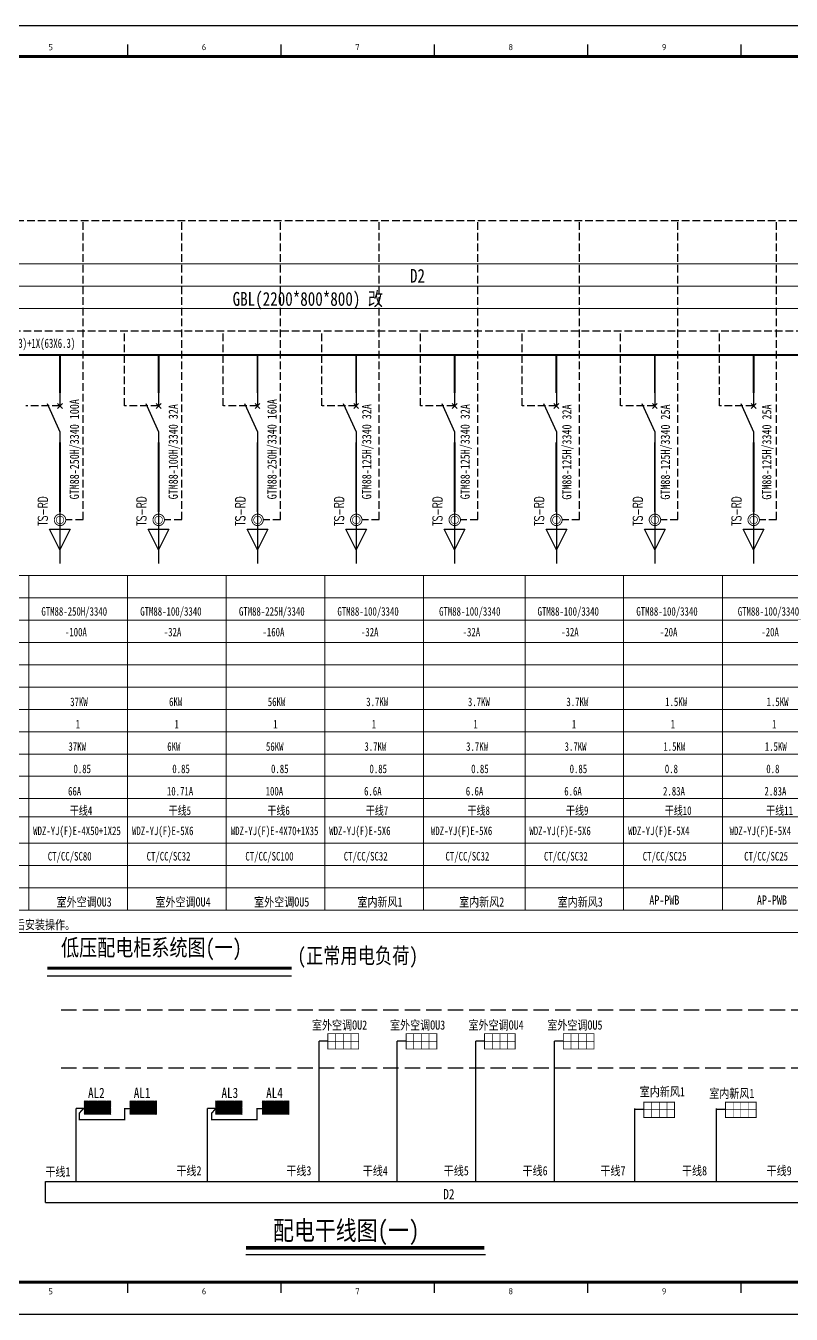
# Model space of a CAD drawing. Extents: x 815029915 to 815825525, y 579155098 to 579748855.
# Drawn here: x 815487864 to 815512822, y 579361391 to 579403391 of the extents above; entities that cross this region are included whole.
import ezdxf
from ezdxf.enums import TextEntityAlignment as Align

# ---------------------------------------------------------------- set-up
doc = ezdxf.new("R2010")
doc.units = 0
doc.header["$LTSCALE"] = 100
doc.header["$MEASUREMENT"] = 0
doc.linetypes.add('DASH', pattern=[0.35, 0.25, -0.1])
for name, color, linetype in [('ABDE_SYS', 3, 'Continuous'), ('AXIS', 3, 'Continuous'), ('E-TEXT-PLAN', 7, 'Continuous'), ('ELEMENT', 3, 'Continuous'), ('PUB_TEXT', 7, 'Continuous'), ('SIG_TEXT', 7, 'Continuous'), ('TEL_TEXT', 7, 'Continuous'), ('TH_WIRE', 4, 'Continuous'), ('TK', 7, 'Continuous'), ('wxf', 7, 'Continuous'), ('XHGG', 1, 'Continuous'), ('zm', 1, 'Continuous'), ('电-强电平面-线缆', 3, 'Continuous'), ('设备-箱柜', 3, 'Continuous')]:
    doc.layers.add(name, color=color, linetype=linetype)
doc.styles.add('-华文细黑', font='', dxfattribs={"width": 0.8})
doc.styles.add('-宋体', font='', dxfattribs={"width": 0.8})
doc.styles.add('-黑体', font='', dxfattribs={"width": 0.8})
doc.styles.add('DIM_FONT', font='SIMPLEX', dxfattribs={"width": 0.7, "bigfont": 'GBCBIG'})
doc.styles.add('IDQSTYLE', font='txt.shx', dxfattribs={"width": 0.7, "bigfont": 'hztxt.shx'})
doc.styles.add('ISOCP', font='isocp.shx', dxfattribs={"bigfont": 'gbcbig.shx'})
doc.styles.get("Standard").update_dxf_attribs({"font": 'gbenor.shx', "bigfont": 'gbcbig.shx'})
doc.styles.get('-华文细黑').set_extended_font_data('STXihei')
doc.styles.get('-宋体').set_extended_font_data('SimSun')
doc.styles.get('-黑体').set_extended_font_data('SimHei')

# ---------------------------------------------------------------- blocks, each defined once
blk = doc.blocks.new('M_M43LFI')
for p, q in [((0, -0.733), (-0.2, -0.333)), ((-0.2, -0.333), (0.2, -0.333)), ((0.2, -0.333), (0, -0.733))]:
    blk.add_line(p, q)
blk.add_lwpolyline([(0, 0), (0, -1)])
at = {"style": 'DIM_FONT', "width": 0.8, "flags": 9}
blk.add_attdef('S', (0.25, -0.5), '', height=0.2, dxfattribs=at)
blk = doc.blocks.new('M_M7')
for p, q in [((-0.25, -0.2), (0, -0.75)), ((-0.047, -0.297), (0.047, -0.203)), ((-0.047, -0.203), (0.047, -0.297))]:
    blk.add_line(p, q)
for points in [[(0, 0), (0, -0.25)], [(0, -0.75), (0, -1)]]:
    blk.add_lwpolyline(points)
at = {"width": 0.8, "flags": 9}
blk.add_attdef('S', (0.25, -0.5), '', height=0.2, dxfattribs=at)
blk = doc.blocks.new('HC000076')
at = {"color": 0, "linetype": 'Continuous', "const_width": 0.2}
blk.add_lwpolyline([(-0.88, 0.88, 0.198912), (-1.25, 0, 0.198912), (-0.88, -0.88, 0.198912), (0, -1.25, 0.198912), (0.88, -0.88, 0.198912), (1.25, 0, 0.198912), (0.88, 0.88, 0.198912), (0, 1.25, 0.198912)], format="xyb", close=True, dxfattribs=at)
at = {"color": 0, "style": 'IDQSTYLE', "width": 0.7}
blk.add_attdef('PSFHATT', (3.25, -1.25), '', height=2.5, dxfattribs=at)
blk = doc.blocks.new('*X25')
at = {"color": 0, "linetype": 'Continuous'}
for p, q in [((232.27, 320.09), (237.18, 325)), ((232.27, 320.51), (236.75, 325)), ((232.27, 320.94), (236.33, 325)), ((232.27, 321.36), (235.9, 325)), ((232.27, 321.79), (235.48, 325)), ((232.27, 322.21), (235.06, 325)), ((232.27, 322.63), (234.63, 325)), ((232.27, 323.06), (234.21, 325)), ((232.27, 323.48), (233.78, 325)), ((232.27, 323.91), (233.36, 325)), ((232.27, 324.33), (232.93, 325)), ((232.27, 324.76), (232.51, 325)), ((232.6, 320), (237.6, 325)), ((233.02, 320), (238.02, 325)), ((233.45, 320), (238.45, 325)), ((233.87, 320), (238.87, 325)), ((234.3, 320), (239.3, 325)), ((234.72, 320), (239.72, 325)), ((235.15, 320), (240.15, 325)), ((235.57, 320), (240.57, 325)), ((235.99, 320), (240.99, 325)), ((236.42, 320), (241.42, 325)), ((236.84, 320), (241.84, 325)), ((237.27, 320), (242.27, 325)), ((237.69, 320), (242.27, 324.57)), ((238.12, 320), (242.27, 324.15)), ((238.54, 320), (242.27, 323.72)), ((238.96, 320), (242.27, 323.3)), ((239.39, 320), (242.27, 322.88)), ((239.81, 320), (242.27, 322.45)), ((240.24, 320), (242.27, 322.03)), ((240.66, 320), (242.27, 321.6)), ((241.09, 320), (242.27, 321.18)), ((241.51, 320), (242.27, 320.75)), ((241.93, 320), (242.27, 320.33))]:
    blk.add_line(p, q, dxfattribs=at)
blk = doc.blocks.new('HC000429')
at = {"color": 0, "linetype": 'Continuous', "const_width": 0.3}
blk.add_lwpolyline([(5, 2.5), (-5, 2.5), (-5, -2.5), (5, -2.5)], close=True, dxfattribs=at)
at = {"color": 0, "linetype": 'Continuous'}
blk.add_blockref('*X25', (-237.27, -322.5), dxfattribs=at)
at = {"color": 0, "style": 'IDQSTYLE', "width": 0.7}
blk.add_attdef('PSFHATT', (7, -2.5), '', height=2.5, dxfattribs=at)
blk = doc.blocks.new('HC000433')
at = {"color": 0, "linetype": 'Continuous', "const_width": 0.3}
blk.add_lwpolyline([(5, 2.5), (-5, 2.5), (-5, -2.5), (5, -2.5)], close=True, dxfattribs=at)
at = {"color": 0, "linetype": 'Continuous', "const_width": 0.2}
for points in [[(-5, 0), (5, 0)], [(-2.5, 2.5), (-2.5, -2.5)], [(0, 2.5), (0, -2.5)], [(2.5, 2.5), (2.5, -2.5)]]:
    blk.add_lwpolyline(points, dxfattribs=at)
at = {"color": 0, "style": 'IDQSTYLE', "width": 0.7}
blk.add_attdef('PSFHATT', (7, -2.5), '', height=2.5, dxfattribs=at)
blk = doc.blocks.new('l')
at = {"layer": 'TK'}
blk.add_lwpolyline([(815463677, 579451444), (815463677, 579409444), (815547777, 579409444), (815547777, 579451444)], close=True, dxfattribs=at)

msp = doc.modelspace()

# ---------------------------------------------------------------- linework, layer by layer
at = {"layer": 'AXIS', "linetype": 'DASH', "ltscale": 10}
for p, q in [((815486506.6, 579397040.6), (815522883.7, 579397040.6)), ((815489730.9, 579387294.1), (815489730.9, 579397040.6)), ((815492948.2, 579387294.1), (815492948.2, 579397040.6)), ((815496171.5, 579387294.1), (815496171.5, 579397040.6)), ((815499390.2, 579387294.1), (815499390.2, 579397040.6)), ((815502600, 579387294.1), (815502600, 579397040.6)), ((815505915.8, 579387294.1), (815505915.8, 579397040.6)), ((815509127.1, 579387294.1), (815509127.1, 579397040.6)), ((815512346.9, 579387294.1), (815512346.9, 579397040.6)), ((815484637.9, 579393451.4), (815521015, 579393451.4)), ((815491079.5, 579391006.1), (815491079.5, 579393451.4)), ((815494302.8, 579391006.1), (815494302.8, 579393451.4)), ((815497521.6, 579391006.1), (815497521.6, 579393451.4)), ((815500731.4, 579391006.1), (815500731.4, 579393451.4)), ((815504047.2, 579391006.1), (815504047.2, 579393451.4)), ((815507258.5, 579391006.1), (815507258.5, 579393451.4)), ((815510478.3, 579391006.1), (815510478.3, 579393451.4)), ((815488979.5, 579390998.9), (815487866.4, 579390998.9)), ((815492196.8, 579390998.9), (815491083.7, 579390998.9)), ((815495420.1, 579390998.9), (815494307, 579390998.9)), ((815498638.8, 579390998.9), (815497525.8, 579390998.9)), ((815501848.6, 579390998.9), (815500735.6, 579390998.9)), ((815505164.4, 579390998.9), (815504051.4, 579390998.9)), ((815508375.7, 579390998.9), (815507262.7, 579390998.9)), ((815511595.5, 579390998.9), (815510482.4, 579390998.9)), ((815489730.9, 579387283.8), (815489169, 579387283.8)), ((815492948.2, 579387283.8), (815492386.3, 579387283.8)), ((815496171.5, 579387283.8), (815495609.5, 579387283.8)), ((815499390.2, 579387283.8), (815498828.3, 579387283.8)), ((815502600, 579387283.8), (815502038.1, 579387283.8)), ((815505915.8, 579387283.8), (815505353.9, 579387283.8)), ((815509127.1, 579387283.8), (815508565.2, 579387283.8)), ((815512346.9, 579387283.8), (815511785, 579387283.8))]:
    msp.add_line(p, q, dxfattribs=at)
at = {"layer": 'SIG_TEXT', "color": 2, "lineweight": 5}
for p, q in [((815468730.2, 579395626.7), (815523191.6, 579395626.7)), ((815468730.2, 579394899), (815523191.6, 579394899)), ((815468730.2, 579394171.3), (815523191.6, 579394171.3)), ((815468730.2, 579385474.2), (815523191.6, 579385474.2)), ((815487961, 579385474.2), (815487961, 579374558.8)), ((815487961, 579385474.2), (815487961, 579374558.8)), ((815491178.2, 579385474.2), (815491178.2, 579374558.8)), ((815491178.2, 579385474.2), (815491178.2, 579374558.8)), ((815494401.5, 579385474.2), (815494401.5, 579374558.8)), ((815497620.3, 579385474.2), (815497620.3, 579374558.8)), ((815500830.1, 579385474.2), (815500830.1, 579374558.8)), ((815504145.9, 579385474.2), (815504145.9, 579374558.8)), ((815507357.2, 579385474.2), (815507357.2, 579374558.8)), ((815510577, 579385474.2), (815510577, 579374558.8)), ((815469236.1, 579384746.5), (815523191.6, 579384746.5)), ((815469236.1, 579384018.8), (815523191.6, 579384018.8)), ((815469236.1, 579383291.1), (815523191.6, 579383291.1)), ((815469236.1, 579382563.4), (815523191.6, 579382563.4)), ((815468730.2, 579381835.7), (815523191.6, 579381835.7)), ((815468730.2, 579381108), (815523191.6, 579381108)), ((815468730.2, 579380380.3), (815523191.6, 579380380.3)), ((815468730.2, 579379652.6), (815523191.6, 579379652.6)), ((815468730.2, 579378924.9), (815523191.6, 579378924.9)), ((815468730.2, 579378197.2), (815523191.6, 579378197.2)), ((815468730.2, 579377604.3), (815523191.6, 579377604.3)), ((815468730.2, 579376741.8), (815523191.6, 579376741.8)), ((815468730.2, 579376014.2), (815523191.6, 579376014.2)), ((815468730.2, 579375286.5), (815523191.6, 579375286.5)), ((815468730.2, 579374558.8), (815523191.6, 579374558.8)), ((815468730.2, 579373831.1), (815523191.6, 579373831.1))]:
    msp.add_line(p, q, dxfattribs=at)
at = {"layer": 'TEL_TEXT', "const_width": 102}
msp.add_lwpolyline([(815488565.4, 579372670.2), (815496530.1, 579372670.2)], dxfattribs=at)
at = {"layer": 'TH_WIRE'}
for points, const_width in [([(815477839, 579392660.4), (815522164.2, 579392660.4)], 63.6), ([(815488979.5, 579392660.4), (815488979.5, 579391420)], 61.3), ([(815492196.8, 579392660.4), (815492196.8, 579391420)], 61.3), ([(815495420.1, 579392660.4), (815495420.1, 579391420)], 61.3), ([(815498638.8, 579392660.4), (815498638.8, 579391420)], 61.3), ([(815501848.6, 579392660.4), (815501848.6, 579391420)], 61.3), ([(815505164.4, 579392660.4), (815505164.4, 579391420)], 61.3), ([(815508375.7, 579392660.4), (815508375.7, 579391420)], 61.3), ([(815511595.5, 579392660.4), (815511595.5, 579391420)], 61.3), ([(815488979.5, 579389814.1), (815488979.5, 579387545.7)], 61.3), ([(815492196.8, 579389814.1), (815492196.8, 579387545.7)], 61.3), ([(815495420.1, 579389814.1), (815495420.1, 579387545.7)], 61.3), ([(815498638.8, 579389814.1), (815498638.8, 579387545.7)], 61.3), ([(815501848.6, 579389814.1), (815501848.6, 579387545.7)], 61.3), ([(815505164.4, 579389814.1), (815505164.4, 579387545.7)], 61.3), ([(815508375.7, 579389814.1), (815508375.7, 579387545.7)], 61.3), ([(815511595.5, 579389814.1), (815511595.5, 579387545.7)], 61.3)]:
    msp.add_lwpolyline(points, dxfattribs=dict(at, const_width=const_width))
at = {"layer": 'TK'}
for p, q in [((815491177.3, 579402782.2), (815491177.3, 579402390.9)), ((815496177.3, 579402782.2), (815496177.3, 579402390.9)), ((815501177.3, 579402782.2), (815501177.3, 579402390.9)), ((815506177.3, 579402782.2), (815506177.3, 579402390.9)), ((815511177.3, 579402782.2), (815511177.3, 579402390.9)), ((815491177.3, 579362482.2), (815491177.3, 579362090.9)), ((815496177.3, 579362482.2), (815496177.3, 579362090.9)), ((815501177.3, 579362482.2), (815501177.3, 579362090.9)), ((815506177.3, 579362482.2), (815506177.3, 579362090.9)), ((815511177.3, 579362482.2), (815511177.3, 579362090.9))]:
    msp.add_line(p, q, dxfattribs=at)
msp.add_lwpolyline([(815463677.3, 579403390.9), (815463677.3, 579361390.9), (815547777.3, 579361390.9), (815547777.3, 579403390.9)], close=True, dxfattribs=at)
at = {"layer": 'TK', "const_width": 100}
msp.add_lwpolyline([(815466177.3, 579362436.5), (815466177.3, 579402390.9), (815546777.3, 579402390.9), (815546777.3, 579362436.5)], close=True, dxfattribs=at)
at = {"layer": 'wxf', "color": 7, "linetype": 'DASH', "ltscale": 20}
for p, q in [((815489021.6, 579371311.3, 140.7), (815526251.7, 579371310.6, 140.7)), ((815489021.6, 579369424.5, 140.7), (815526251.7, 579369423.7, 140.7))]:
    msp.add_line(p, q, dxfattribs=at)
at = {"layer": 'wxf', "color": 7}
for p, q in [((815488504.7, 579365036.5, 140.7), (815488504.7, 579365713.3, 140.7)), ((815488504.7, 579365713.2, 140.7), (815526244.8, 579365713.2, 140.7)), ((815488504.7, 579365713.2, 140.7), (815526221.6, 579365713.2, 140.7)), ((815488504.7, 579365036.5, 140.7), (815526221.6, 579365036.5, 140.7)), ((815488504.7, 579365036.5, 140.7), (815526244.8, 579365036.5, 140.7)), ((815495042.6, 579363335), (815502817.3, 579363335)), ((815495106.9, 579363335), (815502849.3, 579363335))]:
    msp.add_line(p, q, dxfattribs=at)
at = {"layer": 'wxf', "color": 7, "const_width": 119.1}
msp.add_lwpolyline([(815495042.6, 579363551.2), (815502817.3, 579363551.2)], dxfattribs=at)
at = {"layer": 'zm'}
msp.add_line((815488565.5, 579372416.6), (815496531.7, 579372416.6), dxfattribs=at)
at = {"layer": 'zm', "color": 1, "const_width": 4}
msp.add_lwpolyline([(815489771.4, 579368103.1), (815489753.7, 579368120.8)], dxfattribs=at)
at = {"layer": '电-强电平面-线缆', "color": 1, "linetype": 'Continuous', "const_width": 45}
for points in [[(815497426.2, 579368253.6), (815497426.2, 579370301.3)], [(815497426.2, 579370301.3), (815497720.1, 579370301.3)], [(815499971.2, 579367927.4), (815499971.2, 579370301.3)], [(815499971.2, 579370301.3), (815500265.1, 579370301.3)], [(815502529.2, 579368049.9), (815502529.2, 579370301.3)], [(815502529.2, 579370301.3), (815502823.1, 579370301.3)], [(815505098.7, 579367906.4), (815505098.7, 579370301.3)], [(815505098.7, 579370301.3), (815505392.6, 579370301.3)], [(815497427.2, 579365734.1), (815497427.2, 579368413.1)], [(815489501.5, 579365734.1), (815489501.5, 579368103.1)], [(815489501.5, 579368103.1), (815489771.4, 579368103.1)], [(815489753.7, 579368103.1), (815489608.2, 579367944.1), (815489608.2, 579367736), (815491090.3, 579367736), (815491090.3, 579368091.2), (815491266.8, 579368091.2)], [(815493784, 579365734.1), (815493784, 579368103.1)], [(815493784, 579368103.1), (815494053.9, 579368103.1)], [(815494070.2, 579368103.1), (815493924.6, 579367944.1), (815493924.6, 579367736), (815495406.8, 579367736), (815495406.8, 579368091.2), (815495583.2, 579368091.2)], [(815499972.2, 579365734.1), (815499972.2, 579368103.1)], [(815502530.2, 579365734.1), (815502530.2, 579368103.1)], [(815505099.7, 579365734.1), (815505099.7, 579368103.1)], [(815507719.7, 579368073.1), (815508013.6, 579368073.1)], [(815507720.7, 579365734.1), (815507720.7, 579368103.1)], [(815510378.7, 579368073.1), (815510672.6, 579368073.1)], [(815510379.7, 579365734.1), (815510379.7, 579368103.1)]]:
    msp.add_lwpolyline(points, dxfattribs=at)

# ---------------------------------------------------------------- block references
at = {"layer": 'E-TEXT-PLAN', "color": 7}
for p, xscale, yscale, zscale in [((815488981.9, 579387284.7), 149.6172410845757, 149.6172410845757, 149.6172410995824), ((815492199.2, 579387284.7), 149.6172410845757, 149.6172410845757, 149.6172410995824), ((815495422.5, 579387284.7), 149.6172410845757, 149.6172410845757, 149.6172410995824), ((815498641.3, 579387284.7), 149.6172410845757, 149.6172410845757, 149.6172410995824), ((815501851.1, 579387284.7), 149.6172410845757, 149.6172410845757, 149.6172410995824), ((815505166.9, 579387284.7), 149.6172410845757, 149.6172410845757, 149.6172410995824), ((815508378.2, 579387284.7), 149.6172410845757, 149.6172410845757, 149.6172410995824), ((815511598, 579387284.7), 149.6172410845757, 149.6172410845757, 149.6172410995824), ((815488980.9, 579387283.1), 99.74482740461826, 99.74482738226652, 99.74482740461826), ((815492198.1, 579387283.1), 99.74482740461826, 99.74482738226652, 99.74482740461826), ((815495421.4, 579387283.1), 99.74482740461826, 99.74482738226652, 99.74482740461826), ((815498640.2, 579387283.1), 99.74482740461826, 99.74482738226652, 99.74482740461826), ((815501850, 579387283.1), 99.74482740461826, 99.74482738226652, 99.74482740461826), ((815505165.8, 579387283.1), 99.74482740461826, 99.74482738226652, 99.74482740461826), ((815508377.1, 579387283.1), 99.74482740461826, 99.74482738226652, 99.74482740461826), ((815511596.9, 579387283.1), 99.74482740461826, 99.74482738226652, 99.74482740461826)]:
    msp.add_blockref('HC000076', p, dxfattribs=dict(at, xscale=xscale, yscale=yscale, zscale=zscale))
at = {"layer": 'ELEMENT', "xscale": 1684.478656411171, "yscale": 1684.478656388819, "zscale": 1684.478656411171}
for name, p in [('M_M7', (815488979.5, 579391420)), ('M_M7', (815492196.8, 579391420)), ('M_M7', (815495420.1, 579391420)), ('M_M7', (815498638.8, 579391420)), ('M_M7', (815501848.6, 579391420)), ('M_M7', (815505164.4, 579391420)), ('M_M7', (815508375.7, 579391420)), ('M_M7', (815511595.5, 579391420)), ('M_M43LFI', (815488979.5, 579387545.7)), ('M_M43LFI', (815492196.8, 579387545.7)), ('M_M43LFI', (815495420.1, 579387545.7)), ('M_M43LFI', (815498638.8, 579387545.7)), ('M_M43LFI', (815501848.6, 579387545.7)), ('M_M43LFI', (815505164.4, 579387545.7)), ('M_M43LFI', (815508375.7, 579387545.7)), ('M_M43LFI', (815511595.5, 579387545.7))]:
    msp.add_blockref(name, p, dxfattribs=at)
at = {"layer": 'zm', "color": 1}
msp.add_blockref('l', (0, -48053.6), dxfattribs=at)
at = {"layer": '设备-箱柜'}
for name, p, xscale, yscale, zscale in [('HC000433', (815498217.3, 579370286), 100, 100, 100), ('HC000433', (815500765.1, 579370286), 100, 100, 100), ('HC000433', (815503323.1, 579370286), 100, 100, 100), ('HC000433', (815505892.6, 579370286), 100, 100, 100), ('HC000429', (815490203.4, 579368126.9), 86.39999999999999, 86.39999999999999, 86.39999999999999), ('HC000429', (815491694.9, 579368126.9), 86.39999999999999, 86.39999999999999, 86.39999999999999), ('HC000429', (815494485.9, 579368126.9), 86.39999999999999, 86.39999999999999, 86.39999999999999), ('HC000429', (815496011.4, 579368126.9), 86.39999999999999, 86.39999999999999, 86.39999999999999), ('HC000433', (815508519.1, 579368056.9), 100, 100, 100), ('HC000433', (815511178.7, 579368056.9), 100, 100, 100)]:
    msp.add_blockref(name, p, dxfattribs=dict(at, xscale=xscale, yscale=yscale, zscale=zscale))

# ---------------------------------------------------------------- texts
at = {"color": 1, "lineweight": 30, "style": '-宋体', "width": 0.7}
msp.add_text('TMY-4(80X6.3)+1X(63X6.3)', height=300, dxfattribs=at).set_placement((815486048.9, 579392892.3))
at = {"layer": 'ABDE_SYS', "linetype": 'Continuous', "style": '-宋体'}
for s, height, width, p in [('GTM88-250H/3340 ', 280, 0.75, (815488373.1, 579384160.8)), ('GTM88-100/3340 ', 280, 0.75, (815491596.4, 579384160.8)), ('GTM88-225H/3340 ', 280, 0.75, (815494815.2, 579384160.8)), ('GTM88-100/3340 ', 280, 0.75, (815498025, 579384160.8)), ('GTM88-100/3340 ', 280, 0.75, (815501340.7, 579384160.8)), ('GTM88-100/3340 ', 280, 0.75, (815504552, 579384160.8)), ('GTM88-100/3340 ', 280, 0.75, (815507771.8, 579384160.8)), ('GTM88-100/3340 ', 280, 0.75, (815511079.6, 579384160.8)), ('-100A', 280, 0.75, (815489141, 579383487.9)), ('-32A', 280, 0.75, (815492364.3, 579383487.9)), ('-160A', 280, 0.75, (815495583.1, 579383487.9)), ('-32A', 280, 0.75, (815498792.9, 579383487.9)), ('-32A', 280, 0.75, (815502108.7, 579383487.9)), ('-32A', 280, 0.75, (815505320, 579383487.9)), ('-20A', 280, 0.75, (815508539.8, 579383487.9)), ('-20A', 280, 0.75, (815511847.6, 579383487.9)), ('37KW', 280, 0.75, (815489312.6, 579381214.6)), ('6KW', 280, 0.75, (815492535.9, 579381214.6)), ('56KW', 280, 0.75, (815495754.7, 579381214.6)), ('3.7KW', 280, 0.75, (815498964.4, 579381214.6)), ('3.7KW', 280, 0.75, (815502280.2, 579381214.6)), ('3.7KW', 280, 0.75, (815505491.5, 579381214.6)), ('1.5KW', 280, 0.75, (815508711.3, 579381214.6)), ('1.5KW', 280, 0.75, (815512019.1, 579381214.6)), ('1', 280, 0.75, (815489490.7, 579380486.1)), ('1', 280, 0.75, (815492714, 579380486.1)), ('1', 280, 0.75, (815495932.8, 579380486.1)), ('1', 280, 0.75, (815499142.6, 579380486.1)), ('1', 280, 0.75, (815502458.3, 579380486.1)), ('1', 280, 0.75, (815505669.6, 579380486.1)), ('1', 280, 0.75, (815508889.4, 579380486.1)), ('1', 280, 0.75, (815512197.2, 579380486.1)), ('37KW', 280, 0.75, (815489253.7, 579379757.5)), ('6KW', 280, 0.75, (815492477, 579379757.5)), ('56KW', 280, 0.75, (815495695.8, 579379757.5)), ('3.7KW', 280, 0.75, (815498905.6, 579379757.5)), ('3.7KW', 280, 0.75, (815502221.4, 579379757.5)), ('3.7KW', 280, 0.75, (815505432.7, 579379757.5)), ('1.5KW', 280, 0.75, (815508652.4, 579379757.5)), ('1.5KW', 280, 0.75, (815511960.2, 579379757.5)), ('0.85', 280, 0.75, (815489418.7, 579379028.9)), ('0.85', 280, 0.75, (815492642, 579379028.9)), ('0.85', 280, 0.75, (815495860.8, 579379028.9)), ('0.85', 280, 0.75, (815499070.6, 579379028.9)), ('0.85', 280, 0.75, (815502386.4, 579379028.9)), ('0.85', 280, 0.75, (815505597.7, 579379028.9)), ('0.8', 280, 0.75, (815508700.9, 579379028.9)), ('0.8', 280, 0.75, (815512008.7, 579379028.9)), ('66A', 280, 0.75, (815489243, 579378300.3)), ('10.71A', 280, 0.75, (815492466.3, 579378300.3)), ('100A', 280, 0.75, (815495685.1, 579378300.3)), ('6.6A', 280, 0.75, (815498894.9, 579378300.3)), ('6.6A', 280, 0.75, (815502210.7, 579378300.3)), ('6.6A', 280, 0.75, (815505422, 579378300.3)), ('2.83A', 280, 0.75, (815508641.7, 579378300.3)), ('2.83A', 280, 0.75, (815511949.5, 579378300.3)), ('干线4', 280, 0.75, (815489299.2, 579377668.1)), ('干线5', 280, 0.75, (815492522.5, 579377668.1)), ('干线6', 280, 0.75, (815495741.3, 579377668.1)), ('干线7', 280, 0.75, (815498951.1, 579377668.1)), ('干线8', 280, 0.75, (815502266.9, 579377668.1)), ('干线9', 280, 0.75, (815505478.2, 579377668.1)), ('干线10', 280, 0.75, (815508698, 579377668.1)), ('干线11', 280, 0.75, (815512005.8, 579377668.1)), ('  WDZ-YJ(F)E-4X50+1X25', 280, 0.75, (815487821.2, 579377008.8, 1681.3)), ('  WDZ-YJ(F)E-5X6', 280, 0.75, (815491044.5, 579377008.8, 1681.3)), ('  WDZ-YJ(F)E-4X70+1X35', 280, 0.75, (815494263.3, 579377008.8, 1681.3)), ('  WDZ-YJ(F)E-5X6', 280, 0.75, (815497473.1, 579377008.8, 1681.3)), ('  WDZ-YJ(F)E-5X6', 280, 0.75, (815500788.9, 579377008.8, 1681.3)), ('  WDZ-YJ(F)E-5X6', 280, 0.75, (815504000.2, 579377008.8, 1681.3)), ('  WDZ-YJ(F)E-5X4', 280, 0.75, (815507219.9, 579377008.8, 1681.3)), ('  WDZ-YJ(F)E-5X4', 280, 0.75, (815510527.7, 579377008.8, 1681.3)), ('CT/CC/SC80', 280, 0.75, (815488582.6, 579376179.8)), ('CT/CC/SC32', 280, 0.75, (815491805.9, 579376179.8)), ('CT/CC/SC100', 280, 0.75, (815495024.7, 579376179.8)), ('CT/CC/SC32', 280, 0.75, (815498234.5, 579376179.8)), ('CT/CC/SC32', 280, 0.75, (815501550.3, 579376179.8)), ('CT/CC/SC32', 280, 0.75, (815504761.6, 579376179.8)), ('CT/CC/SC25', 280, 0.75, (815507981.4, 579376179.8)), ('CT/CC/SC25', 280, 0.75, (815511289.2, 579376179.8)), ('AL2', 332.6, 0.8, (815489894.8, 579368441)), ('AL1', 332.6, 0.8, (815491386.3, 579368441)), ('AL3', 332.6, 0.8, (815494246.8, 579368441)), ('AL4', 332.6, 0.8, (815495702.8, 579368441)), ('D2', 332.6, 0.8, (815501480.8, 579365138.7, 140.7))]:
    msp.add_text(s, height=height, dxfattribs=dict(at, width=width)).set_placement(p)
at = {"layer": 'PUB_TEXT', "color": 7, "style": '-宋体', "width": 0.8}
msp.add_text('(正常用电负荷)', height=515.03, dxfattribs=at).set_placement((815496721.4, 579372821.9))
at = {"layer": 'TK', "style": 'ISOCP'}
for s, p in [('5', (815488677.3, 579402694.7)), ('6', (815493677.3, 579402694.7)), ('7', (815498677.3, 579402694.7)), ('8', (815503677.3, 579402694.7)), ('9', (815508677.3, 579402694.7)), ('5', (815488677.3, 579362140.9)), ('6', (815493677.3, 579362140.9)), ('7', (815498677.3, 579362140.9)), ('8', (815503677.3, 579362140.9)), ('9', (815508677.3, 579362140.9))]:
    msp.add_text(s, height=200, dxfattribs=at).set_placement(p, align=Align.MIDDLE)
at = {"layer": 'XHGG', "color": 1, "style": 'IDQSTYLE', "width": 0.7}
for p in [(815488572.7, 579387095.3), (815491790, 579387095.3), (815495013.3, 579387095.3), (815498232, 579387095.3), (815501441.8, 579387095.3), (815504757.6, 579387095.3), (815507968.9, 579387095.3), (815511188.7, 579387095.3)]:
    msp.add_text('TS-RD', height=305.55, rotation=90, dxfattribs=at).set_placement(p)
at = {"layer": 'zm', "color": 1, "width": 0.8}
for s, height, style, p in [(' D2', 450, '-黑体', (815500145.6, 579395015.8)), ('GBL(2200*800*800) 改', 450, '-黑体', (815494610, 579394262.9)), ('室外空调OU3', 300, '-华文细黑', (815488867.4, 579374680.6)), ('室外空调OU4', 300, '-华文细黑', (815492090.7, 579374680.6)), ('室外空调OU5', 300, '-华文细黑', (815495309.5, 579374680.6)), ('室内新风1', 300, '-华文细黑', (815498678.5, 579374680.6)), ('室内新风2', 300, '-华文细黑', (815501994.3, 579374680.6)), ('室内新风3', 300, '-华文细黑', (815505205.5, 579374680.6)), ('1.无功功率由小区变电所统一补偿,功率因数达到0.9以上.2.配电柜采用GBL型固定柜,配电柜内回路开关为柜后安装操作。', 300, '-华文细黑', (815471965.1, 579373940.3)), ('低压配电柜系统图(一)', 540, '-华文细黑', (815489015.3, 579373074.2)), ('室外空调OU2', 300, '-华文细黑', (815497195.9, 579370668.2)), ('室外空调OU3', 300, '-华文细黑', (815499740.9, 579370668.2)), ('室外空调OU4', 300, '-华文细黑', (815502298.9, 579370668.2)), ('室外空调OU5', 300, '-华文细黑', (815504868.4, 579370668.2)), ('室内新风1', 300, '-华文细黑', (815507884.3, 579368496.4)), ('室内新风1', 300, '-华文细黑', (815510148.4, 579368440))]:
    msp.add_text(s, height=height, dxfattribs=dict(at, style=style)).set_placement(p)
at = {"layer": 'zm', "color": 1, "style": '-华文细黑', "width": 0.8}
for s, p in [('GTM88-250H/3340 100A ', (815489598.6, 579387954.2)), ('GTM88-100H/3340 32A ', (815492821.9, 579387954.2)), ('GTM88-250H/3340 160A ', (815496040.7, 579387954.2)), ('GTM88-125H/3340 32A ', (815499129.2, 579387954.2)), ('GTM88-125H/3340 32A ', (815502339, 579387954.2)), ('GTM88-125H/3340 32A ', (815505654.8, 579387943.8)), ('GTM88-125H/3340 25A ', (815508866.1, 579387943.8)), ('GTM88-125H/3340 25A ', (815512173.8, 579387943.8))]:
    msp.add_text(s, height=300, rotation=90, dxfattribs=at).set_placement(p)
for p in [(815508196.3, 579375042.2), (815511702.9, 579375042.2)]:
    msp.add_text('AP-PWB', height=300, dxfattribs=at).set_placement(p, align=Align.TOP_LEFT)
at = {"layer": 'zm', "style": '-宋体', "width": 0.8}
for s, height, p in [('干线1', 300, (815488503.4, 579365884.2, 140.7)), ('干线2', 300, (815492774.2, 579365918.2, 140.7)), ('干线3', 300, (815496359, 579365918.2, 140.7)), ('干线4', 300, (815498852.3, 579365918.2, 140.7)), ('干线5', 300, (815501492.5, 579365918.2, 140.7)), ('干线6', 300, (815504062, 579365918.2, 140.7)), ('干线7', 300, (815506600.9, 579365918.2, 140.7)), ('干线8', 300, (815509259.8, 579365918.2, 140.7)), ('干线9', 300, (815512019.3, 579365918.2, 140.7)), ('配电干线图(一)', 625, (815495925.6, 579363810.2))]:
    msp.add_text(s, height=height, dxfattribs=at).set_placement(p)

doc.saveas('drawing.dxf')
